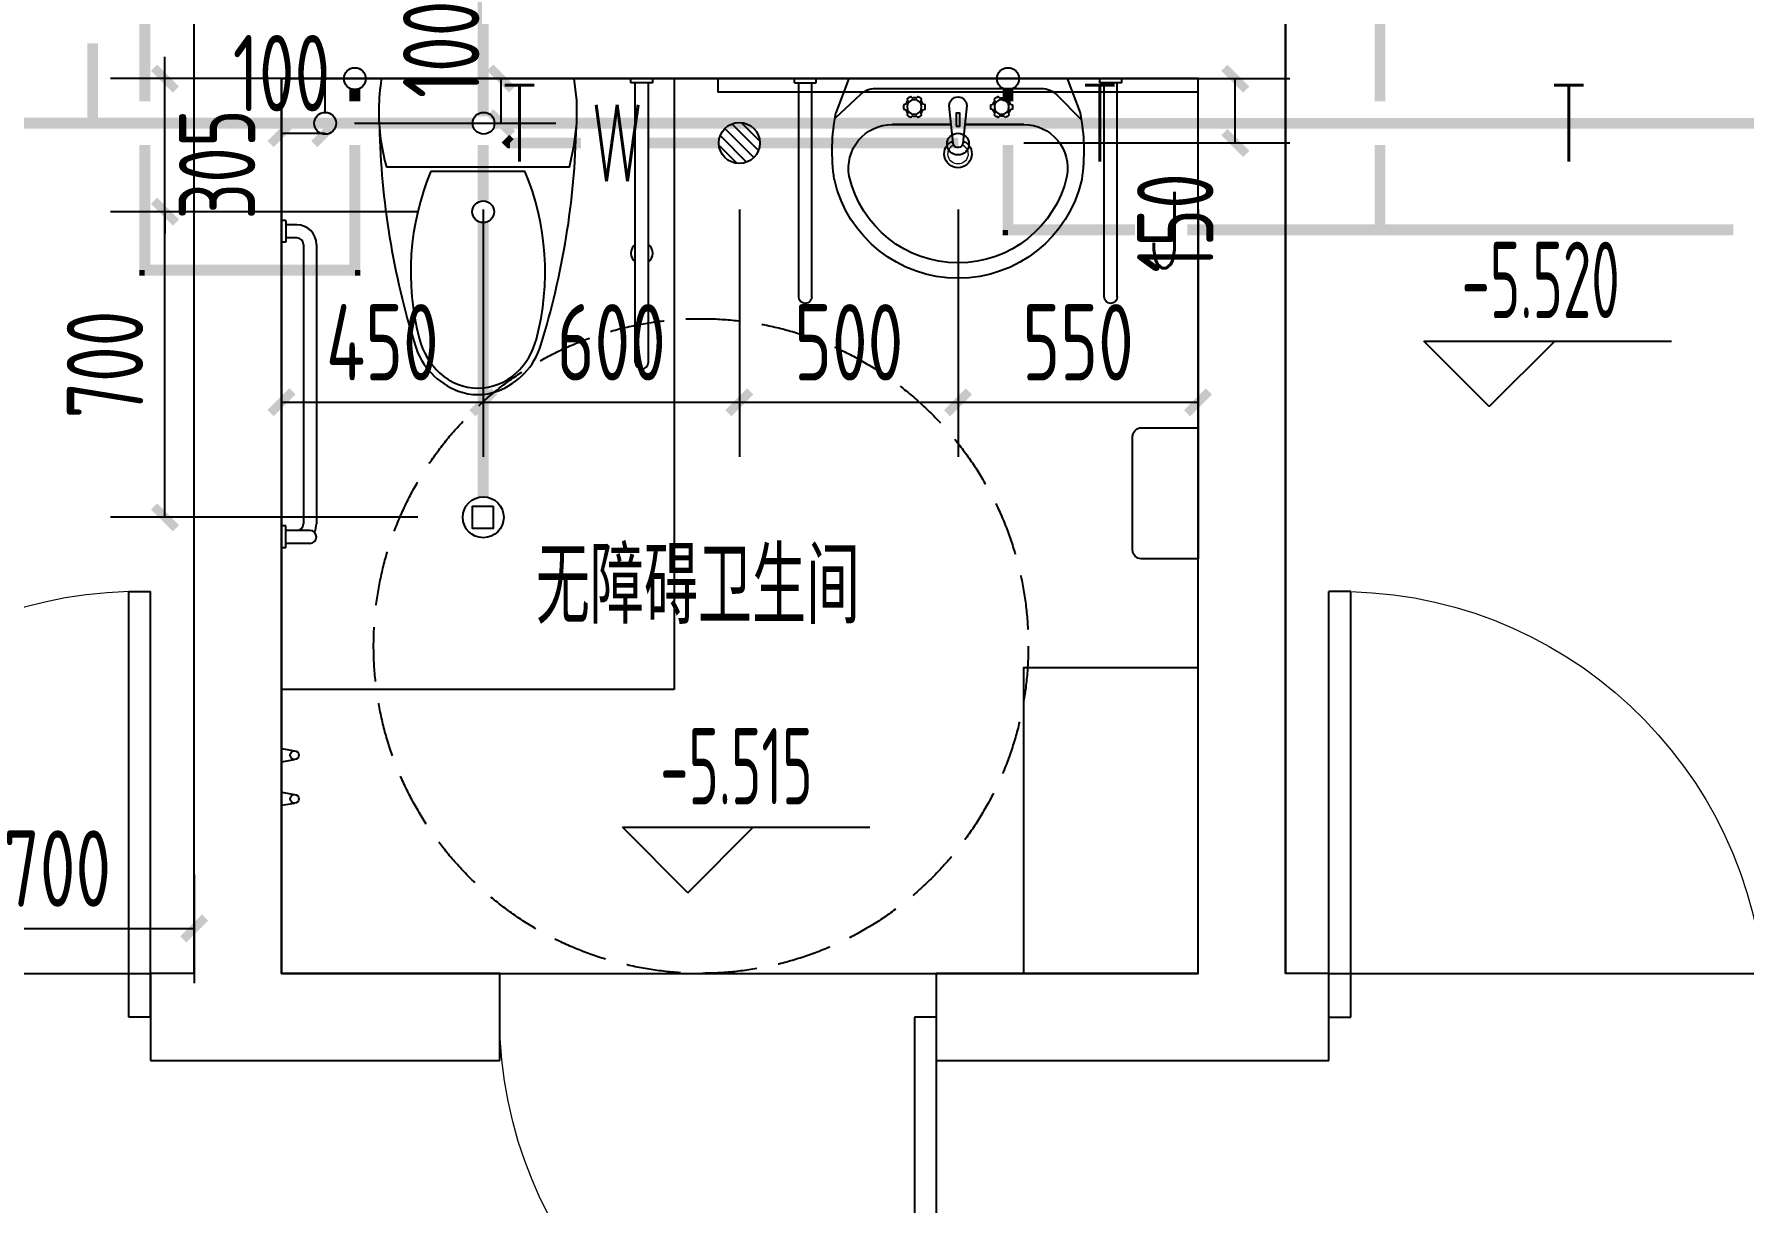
# Model space of a CAD drawing. Extents: x 57845 to 99897, y -155062 to -111524.
# Drawn here: x 62747 to 66664, y -149689 to -147011 of the extents above; entities that cross this region are included whole.
import ezdxf

# ---------------------------------------------------------------- set-up
doc = ezdxf.new("R2010")
doc.units = 0
doc.header["$LTSCALE"] = 1000
doc.header["$MEASUREMENT"] = 0
doc.linetypes.add('DASH', pattern=[0.35, 0.25, -0.1])
for name, color, linetype in [('01-标注_标高', 200, 'Continuous'), ('02-TEXT_房间', 7, 'Continuous'), ('109-34 核心筒$0$A-TECH-SANT', 231, 'Continuous'), ('A-C_门', 150, 'Continuous'), ('A-I_卫-洁具', 241, 'Continuous'), ('A_STR-砌块墙', 121, 'Continuous'), ('EQUIP_地漏', 7, 'Continuous'), ('EQUIP_污水', 7, 'Continuous'), ('PIPE-中水', 122, 'Continuous'), ('PIPE-污水', 2, 'Continuous'), ('PIPE-给水', 3, 'Continuous'), ('PIPE-通气', 30, 'Continuous'), ('TEXT_污水', 7, 'Continuous'), ('TEXT_给水', 7, 'Continuous'), ('TEXT_通气', 7, 'Continuous'), ('TWT_DIM', 3, 'Continuous'), ('VPIPE-中水', 122, 'Continuous'), ('VPIPE-给水', 3, 'Continuous'), ('VPIPE-通气', 3, 'Continuous')]:
    doc.layers.add(name, color=color, linetype=linetype)
doc.layers.add('04-不打印_辅助线', color=165, linetype='Continuous', plot=False)
doc.styles.add('_TCH_DIM', font='ROS1', dxfattribs={"width": 0.8, "bigfont": 'JD'})
doc.styles.add('_TCH_DIM_T3', font='ROS1', dxfattribs={"width": 0.8, "bigfont": 'JD'})
doc.styles.add('_TCH_SPACE', font='ros.shx', dxfattribs={"width": 0.75, "height": 5, "bigfont": 'jd.shx'})
doc.styles.add('_TWT_PIPETEXT', font='SIMPLEX', dxfattribs={"width": 0.8, "height": 3.5, "bigfont": 'HZTXT'})
doc.dimstyles.new('_TWT_ARCH&&50', dxfattribs={"dimtxt": 175, "dimasz": 50, "dimexe": 125, "dimexo": 150, "dimgap": 50, "dimtad": 1, "dimdec": 0, "dimzin": 0, "dimdsep": 46, "dimtxsty": '_TCH_DIM_T3', "dimblk": 'ARCHTICK', "dimcen": 0.09, "dimazin": 2, "dimtfac": 1, "dimtdec": 0, "dimtix": 1, "dimtmove": 2, "dimatfit": 3, "dimfxl": 0, "dimtolj": 1, "dimtzin": 0, "dimarcsym": 0})

# ---------------------------------------------------------------- blocks, each defined once
blk = doc.blocks.new('shshj')
for p, q in [((0, 0), (0, 15)), ((0, 15), (30, 10)), ((0, 0), (0, -15)), ((0, -15), (30, -10))]:
    blk.add_line(p, q)
blk.add_circle((30, 0), 10)
blk = doc.blocks.new('残疾人洗脸盆')
for p, q in [((-250.4, 0), (-279.8, -78.5)), ((-250.4, 0), (250.4, 0)), ((250.4, 0), (279.8, -78.5)), ((-375, -10), (-375, 0)), ((-375, -10), (-325, -10)), ((-365, -500), (-365, -10)), ((-335, -500), (-335, -10)), ((-325, -10), (-325, 0)), ((-226.7, -37.5), (-282.6, -94.2)), ((188.9, -22.5), (-191, -22.5)), ((223.1, -36.1), (281.2, -90.6)), ((325, -10), (325, 0)), ((375, -10), (325, -10)), ((335, -500), (335, -10)), ((365, -500), (365, -10)), ((375, -10), (375, 0)), ((-151.1, -105.2), (-17.6, -105.2)), ((-15.5, -105.2), (-151.1, -105.2)), ((15.5, -105.2), (150.8, -105.2)), ((150.8, -105.2), (15.7, -105.2))]:
    blk.add_line(p, q)
at = {"color": 8}
for points in [[(-107.9, -88.7), (-104.1, -85.4, 0.099259), (-95.9, -85.4), (-92.1, -88.7, 0.101021), (-83.4, -83.7), (-84.4, -78.8, 0.099259), (-80.3, -71.7), (-75.5, -70, 0.101021), (-75.5, -60), (-80.3, -58.3, 0.099259), (-84.4, -51.2), (-83.4, -46.3, 0.101021), (-92.1, -41.3), (-95.9, -44.6, 0.099259), (-104.1, -44.6), (-107.9, -41.3, 0.101021), (-116.6, -46.3), (-115.6, -51.2, 0.099259), (-119.7, -58.3), (-124.5, -60, 0.101021), (-124.5, -70), (-119.7, -71.7, 0.099259), (-115.6, -78.8), (-116.6, -83.7, 0.101021)], [(107.9, -88.7), (104.1, -85.4, -0.099259), (95.9, -85.4), (92.1, -88.7, -0.101021), (83.4, -83.7), (84.4, -78.8, -0.099259), (80.3, -71.7), (75.5, -70, -0.101021), (75.5, -60), (80.3, -58.3, -0.099259), (84.4, -51.2), (83.4, -46.3, -0.101021), (92.1, -41.3), (95.9, -44.6, -0.099259), (104.1, -44.6), (107.9, -41.3, -0.101021), (116.6, -46.3), (115.6, -51.2, -0.099259), (119.7, -58.3), (124.5, -60, -0.101021), (124.5, -70), (119.7, -71.7, -0.099259), (115.6, -78.8), (116.6, -83.7, -0.101021)]]:
    blk.add_lwpolyline(points, format="xyb", close=True, dxfattribs=at)
blk.add_lwpolyline([(-20, -61.8), (-10.9, -148.5, 0.384038), (-1, -157.5), (1, -157.5, 0.384038), (10.9, -148.5), (20, -61.8, 1)], format="xyb", close=True)
blk.add_lwpolyline([(4.5, -109.3), (-4.5, -109.3), (-4.5, -79.3), (4.5, -79.3)], close=True)
for centre in [(-100, -65, 0), (100, -65, 0)]:
    blk.add_circle(centre, 16.7)
for centre, radius, start, end in [((-191, -72.5), 50, 90, 135.4393), ((188.9, -72.5), 50, 46.819, 90), ((171.1, -166), 459.3, 169.0176, 188.175), ((-151.1, -205.2), 100, 90, 190.5602), ((150.8, -205.2), 100, 349.4398, 90), ((-171.1, -166), 459.3, 351.825, 10.9824), ((0, -172.5, 0), 31.6, 111.3597, 68.6403), ((-0.2, -166.7), 290.7, 192.8573, 347.1427), ((-0.2, -166.7), 255.7, 192.8573, 347.1427), ((-350, -500), 15, 180, 0), ((350, -500), 15, 180, 360)]:
    blk.add_arc(centre, radius, start, end)
at = {"color": 8, "lineweight": 13}
blk.add_arc((0, -172.5, 0), 23, 117.3869, 62.6131, dxfattribs=at)
blk = doc.blocks.new('残疾人扶手1')
for p, q in [((-700, -10), (-700, 0)), ((0, -10), (0, 0)), ((-750, -10), (-750, 0)), ((-750, -10), (-700, -10)), ((-740, -65), (-740, -10)), ((-710, -65), (-710, -10)), ((-50, -10), (-50, 0)), ((0, -10), (-50, -10)), ((-40, -35), (-40, -10)), ((-10, -35), (-10, -10)), ((-55, -50), (-695, -50)), ((-55, -80), (-695, -80))]:
    blk.add_line(p, q)
for centre, radius, start, end in [((-695, -35), 15, 180, 270), ((-55, -35), 15, 270, 0), ((-55, -35), 45, 270, 0), ((-725, -65), 15, 180, 0), ((-695, -35), 45, 244.4712, 270)]:
    blk.add_arc(centre, radius, start, end)
blk = doc.blocks.new('残疾人扶手2')
for p, q in [((-10, -50), (-10, 0)), ((-10, 0), (0, 0)), ((-650, -10), (-10, -10)), ((-650, -40), (-10, -40)), ((-10, -50), (0, -50))]:
    blk.add_line(p, q)
for centre, radius, start, end in [((-400, -25, 0), 25, 36.8699, 143.1301), ((-650, -25), 15, 90, 270), ((-400, -25, 0), 25, 216.8699, 323.1301)]:
    blk.add_arc(centre, radius, start, end)
blk = doc.blocks.new('22')
for p, q in [((-209.5, 202.5), (209.5, 202.5)), ((107.7, 211.8), (-107.7, 211.8)), ((-220.8, 0), (220.8, 0))]:
    blk.add_line(p, q)
blk.add_lwpolyline([(-209.5, 202.5), (-220.9, 151.6), (-226.4, 102.2), (-226.4, 50.2), (-220.8, 0)])
for centre, radius, start, end in [((12.2, 562.5), 163.6, 110.4524, 162.7523), ((0, 580.4), 128.7, 46.8543, 133.1457), ((0, 595.2), 128.7, 69.5476, 110.4524), ((-12.2, 562.5), 163.6, 17.2477, 69.5476), ((23.3, 555.5), 162.7, 133.1457, 165.2214), ((-23.3, 555.5), 162.7, 14.7786, 46.8543), ((1596.9, 70.5), 1822.9, 162.7523, 178.7776), ((448.2, 443.4), 602.2, 165.2214, 202.6263), ((-448.2, 443.4), 602.2, 337.3737, 14.7786), ((-1596.9, 70.5), 1822.9, 1.2224, 17.2477), ((-236.2, 76.2), 463.3, 7.7399, 15.822), ((-236.2, 76.2), 463.3, 350.5377, 7.7399)]:
    blk.add_arc(centre, radius, start, end)
at = {"layer": '04-不打印_辅助线'}
blk.add_lwpolyline([(-450, 1400), (450, 1400), (450, 0), (-450, 0)], close=True, dxfattribs=at)
blk = doc.blocks.new('$DorLib2D$00000001')
at = {"ltscale": 0.5}
for p, q in [((0.45, 0.975), (0.5, 0.975)), ((0.45, 0), (0.45, 0.975)), ((0.5, 0), (0.5, 0.975)), ((0.5, 0), (0.45, 0))]:
    blk.add_line(p, q, dxfattribs=at)
at = {"lineweight": 13, "ltscale": 0.5}
blk.add_arc((0.475, 0), 0.975, 91.4693, 180, dxfattribs=at)
blk = doc.blocks.new('33')
at = {"layer": '01-标注_标高'}
for p, q in [((71001, -147864.2), (70851, -147714.2)), ((70851, -147714.2), (71418.3, -147714.2)), ((71001, -147864.2), (71151, -147714.2)), ((69164.8, -148978.4), (69014.8, -148828.4)), ((69014.8, -148828.4), (69582.1, -148828.4)), ((69164.8, -148978.4), (69314.8, -148828.4))]:
    blk.add_line(p, q, dxfattribs=at)
at = {"layer": '04-不打印_辅助线'}
blk.add_lwpolyline([(68233.8, -147113), (68233.8, -149163), (70333.8, -149163), (70333.8, -147113)], close=True, dxfattribs=at)
at = {"layer": '109-34 核心筒$0$A-TECH-SANT'}
blk.add_lwpolyline([(70333.8, -148213), (70203.8, -148213, -0.414214), (70183.8, -148193), (70183.8, -147933, -0.414214), (70203.8, -147913), (70333.8, -147913)], format="xyb", close=True, dxfattribs=at)
at = {"layer": 'A-C_门', "color": 8}
for p, q in [((66933.8, -149163), (67933.8, -149163)), ((68733.8, -149163), (69733.8, -149163)), ((70633.8, -149163), (71633.8, -149163))]:
    blk.add_line(p, q, dxfattribs=at)
at = {"layer": 'A-I_卫-洁具', "color": 8, "ltscale": 0.1}
blk.add_lwpolyline([(70333.8, -147113), (69233.8, -147113), (69233.8, -147143), (70333.8, -147143), (70333.8, -147113)], dxfattribs=at)
blk.add_lwpolyline([(70333.8, -149163), (70333.8, -148463), (69933.8, -148463), (69933.8, -149163)], close=True, dxfattribs=at)
at = {"layer": 'A-I_卫-洁具', "color": 8, "linetype": 'DASH', "ltscale": 0.5}
blk.add_circle((69194.9, -148413), 750, dxfattribs=at)
at = {"layer": 'A_STR-砌块墙', "color": 8}
for p, q in [((70533.8, -146863), (70533.8, -149163)), ((68033.8, -149163), (68033.8, -146913)), ((70533.8, -149163), (70533.8, -146913)), ((68233.8, -149163), (68233.8, -147113)), ((68233.8, -147113), (69533.8, -147113)), ((69533.8, -147113), (70333.8, -147113)), ((70333.8, -149163), (70333.8, -147113)), ((68033.8, -149163), (67933.8, -149163)), ((67933.8, -149163), (67933.8, -149363)), ((68733.8, -149163), (68233.8, -149163)), ((68733.8, -149363), (68733.8, -149163)), ((70333.8, -149163), (69733.8, -149163)), ((69733.8, -149163), (69733.8, -149363)), ((70633.8, -149163), (70533.8, -149163)), ((70633.8, -149363), (70633.8, -149163)), ((67933.8, -149363), (68133.8, -149363)), ((68133.8, -149363), (68733.8, -149363)), ((69733.8, -149363), (70433.8, -149363)), ((70433.8, -149363), (70633.8, -149363))]:
    blk.add_line(p, q, dxfattribs=at)
at = {"layer": 'A-C_门', "color": 8, "xscale": 1000, "yscale": 1000, "zscale": 200, "rotation": 359.9999999999879}
blk.add_blockref('$DorLib2D$00000001', (67433.8, -149263), dxfattribs=at)
at = {"layer": 'A-C_门', "color": 8, "zscale": 200}
for p, xscale, yscale in [((71133.8, -149263), -1000, 1000), ((69233.8, -149263), 1000, -1000)]:
    blk.add_blockref('$DorLib2D$00000001', p, dxfattribs=dict(at, xscale=xscale, yscale=yscale))
at = {"layer": 'A-I_卫-洁具', "color": 8, "ltscale": 0.1}
for name, p, rotation in [('22', (68683.8, -147113), 179.9999999999999), ('残疾人扶手2', (69034.3, -147113), 90), ('残疾人扶手1', (68233.8, -147438), 90)]:
    blk.add_blockref(name, p, dxfattribs=dict(at, rotation=rotation))
at = {"layer": 'A-I_卫-洁具', "color": 8, "ltscale": 0.1, "extrusion": (-1.71192e-26, -3.22175e-17, -1), "zscale": -1}
blk.add_blockref('残疾人洗脸盆', (-69783.8, -147113), dxfattribs=at)
at = {"layer": 'A-I_卫-洁具', "color": 8, "ltscale": 0.1}
for p in [(68233.8, -148663), (68233.8, -148763)]:
    blk.add_blockref('shshj', p, dxfattribs=at)
at = {"layer": '01-标注_标高', "color": 7, "style": '_TCH_DIM', "width": 0.64}
for s, p in [('-5.520', (70937.5, -147661.7)), ('-5.515', (69101.3, -148775.9))]:
    blk.add_text(s, height=175, dxfattribs=at).set_placement(p)
at = {"layer": '02-TEXT_房间', "style": '_TCH_SPACE', "width": 0.75}
blk.add_text('无障碍卫生间', height=173.64, dxfattribs=at).set_placement((68816.9, -148362.3))
blk = doc.blocks.new('$TwtSys$00000147')
blk.add_circle((0, 0, 0), 1)
blk = doc.blocks.new('$TwtSys$00000141')
for p, q in [((-94.2, 7.7), (-10.1, 91.8)), ((-94.2, 7.7), (-10.1, 91.8)), ((-87.2, -35.1), (35.1, 87.2)), ((-87.2, -35.1), (35.1, 87.2)), ((-66.5, -66.5), (66.5, 66.5)), ((-66.5, -66.5), (66.5, 66.5)), ((-32.4, -87.1), (87.6, 32.9)), ((-32.4, -87.1), (87.6, 32.9)), ((11.4, -92.3), (92.3, -11.4)), ((11.4, -92.3), (92.3, -11.4))]:
    blk.add_line(p, q)
blk.add_circle((0, 0), 94)
blk.add_circle((0, 0), 94)
blk = doc.blocks.new('_ArchTick')
at = {"color": 0, "linetype": 'ByBlock', "const_width": 0.4}
blk.add_lwpolyline([(-0.5, -0.5), (0.5, 0.5)], dxfattribs=at)
blk = doc.blocks.new('*D322')
at = {"layer": 'Defpoints', "color": 0}
for p in [(63313.7, -147263), (63775.9, -147263), (63775.9, -147854.6)]:
    blk.add_point(p, dxfattribs=at)
at = {"layer": 'TWT_DIM', "color": 0, "lineweight": -2}
for p, q in [((63313.7, -147413), (63313.7, -147979.6)), ((63775.9, -147413), (63775.9, -147979.6)), ((63313.7, -147854.6), (63775.9, -147854.6))]:
    blk.add_line(p, q, dxfattribs=at)
at = {"layer": 'TWT_DIM', "color": 0, "lineweight": -2, "xscale": 50, "yscale": 50, "zscale": 50, "rotation": 180}
blk.add_blockref('_ArchTick', (63313.7, -147854.6), dxfattribs=at)
at = {"layer": 'TWT_DIM', "color": 0, "lineweight": -2, "xscale": 50, "yscale": 50, "zscale": 50}
blk.add_blockref('_ArchTick', (63775.9, -147854.6), dxfattribs=at)
at = {"layer": 'TWT_DIM', "color": 0, "insert": (63544.8, -147717.1), "char_height": 175, "attachment_point": 5, "style": '_TCH_DIM_T3'}
blk.add_mtext('\\A1;450', dxfattribs=at)
blk = doc.blocks.new('*D323')
at = {"layer": 'Defpoints', "color": 0}
for p in [(63775.9, -147263), (64362.7, -147263), (64362.7, -147854.6)]:
    blk.add_point(p, dxfattribs=at)
at = {"layer": 'TWT_DIM', "color": 0, "lineweight": -2}
for p, q in [((63775.9, -147413), (63775.9, -147979.6)), ((64362.7, -147413), (64362.7, -147979.6)), ((63775.9, -147854.6), (64362.7, -147854.6))]:
    blk.add_line(p, q, dxfattribs=at)
at = {"layer": 'TWT_DIM', "color": 0, "lineweight": -2, "xscale": 50, "yscale": 50, "zscale": 50, "rotation": 180}
blk.add_blockref('_ArchTick', (63775.9, -147854.6), dxfattribs=at)
at = {"layer": 'TWT_DIM', "color": 0, "lineweight": -2, "xscale": 50, "yscale": 50, "zscale": 50}
blk.add_blockref('_ArchTick', (64362.7, -147854.6), dxfattribs=at)
at = {"layer": 'TWT_DIM', "color": 0, "insert": (64069.3, -147717.1), "char_height": 175, "attachment_point": 5, "style": '_TCH_DIM_T3'}
blk.add_mtext('\\A1;600', dxfattribs=at)
blk = doc.blocks.new('*D324')
at = {"layer": 'Defpoints', "color": 0}
for p in [(64362.7, -147263), (64863.7, -147263), (64863.7, -147854.6)]:
    blk.add_point(p, dxfattribs=at)
at = {"layer": 'TWT_DIM', "color": 0, "lineweight": -2}
for p, q in [((64362.7, -147413), (64362.7, -147979.6)), ((64863.7, -147413), (64863.7, -147979.6)), ((64362.7, -147854.6), (64863.7, -147854.6))]:
    blk.add_line(p, q, dxfattribs=at)
at = {"layer": 'TWT_DIM', "color": 0, "lineweight": -2, "xscale": 50, "yscale": 50, "zscale": 50, "rotation": 180}
blk.add_blockref('_ArchTick', (64362.7, -147854.6), dxfattribs=at)
at = {"layer": 'TWT_DIM', "color": 0, "lineweight": -2, "xscale": 50, "yscale": 50, "zscale": 50}
blk.add_blockref('_ArchTick', (64863.7, -147854.6), dxfattribs=at)
at = {"layer": 'TWT_DIM', "color": 0, "insert": (64613.2, -147717.1), "char_height": 175, "attachment_point": 5, "style": '_TCH_DIM_T3'}
blk.add_mtext('\\A1;500', dxfattribs=at)
blk = doc.blocks.new('*D325')
at = {"layer": 'Defpoints', "color": 0}
for p in [(64863.7, -147263), (65413.7, -147263), (65413.7, -147854.6)]:
    blk.add_point(p, dxfattribs=at)
at = {"layer": 'TWT_DIM', "color": 0, "lineweight": -2}
for p, q in [((64863.7, -147413), (64863.7, -147979.6)), ((65413.7, -147413), (65413.7, -147979.6)), ((64863.7, -147854.6), (65413.7, -147854.6))]:
    blk.add_line(p, q, dxfattribs=at)
at = {"layer": 'TWT_DIM', "color": 0, "lineweight": -2, "xscale": 50, "yscale": 50, "zscale": 50, "rotation": 180}
blk.add_blockref('_ArchTick', (64863.7, -147854.6), dxfattribs=at)
at = {"layer": 'TWT_DIM', "color": 0, "lineweight": -2, "xscale": 50, "yscale": 50, "zscale": 50}
blk.add_blockref('_ArchTick', (65413.7, -147854.6), dxfattribs=at)
at = {"layer": 'TWT_DIM', "color": 0, "insert": (65138.7, -147717.1), "char_height": 175, "attachment_point": 5, "style": '_TCH_DIM_T3'}
blk.add_mtext('\\A1;550', dxfattribs=at)
blk = doc.blocks.new('*D326')
at = {"layer": 'Defpoints', "color": 0}
for p in [(63046.7, -147418), (63775.9, -147418), (63775.9, -148118)]:
    blk.add_point(p, dxfattribs=at)
at = {"layer": 'TWT_DIM', "color": 0, "lineweight": -2}
for p, q in [((63625.9, -147418), (62921.7, -147418)), ((63046.7, -148118), (63046.7, -147418)), ((63625.9, -148118), (62921.7, -148118))]:
    blk.add_line(p, q, dxfattribs=at)
at = {"layer": 'TWT_DIM', "color": 0, "lineweight": -2, "xscale": 50, "yscale": 50, "zscale": 50}
for p, rotation in [((63046.7, -147418), 90), ((63046.7, -148118), 270)]:
    blk.add_blockref('_ArchTick', p, dxfattribs=dict(at, rotation=rotation))
at = {"layer": 'TWT_DIM', "color": 0, "insert": (62909.2, -147768), "char_height": 175, "attachment_point": 5, "rotation": 90, "style": '_TCH_DIM_T3'}
blk.add_mtext('\\A1;700', dxfattribs=at)
blk = doc.blocks.new('*D327')
at = {"layer": 'Defpoints', "color": 0}
for p in [(63046.7, -147113), (63775.9, -147113), (63775.9, -147418)]:
    blk.add_point(p, dxfattribs=at)
at = {"layer": 'TWT_DIM', "color": 0, "lineweight": -2}
for p, q in [((63046.7, -147113), (63046.7, -147063)), ((63625.9, -147113), (62921.7, -147113)), ((63046.7, -147418), (63046.7, -147113)), ((63625.9, -147418), (62921.7, -147418)), ((63046.7, -147418), (63046.7, -147468))]:
    blk.add_line(p, q, dxfattribs=at)
at = {"layer": 'TWT_DIM', "color": 0, "lineweight": -2, "xscale": 50, "yscale": 50, "zscale": 50}
for p, rotation in [((63046.7, -147113), 270), ((63046.7, -147418), 90)]:
    blk.add_blockref('_ArchTick', p, dxfattribs=dict(at, rotation=rotation))
at = {"layer": 'TWT_DIM', "color": 0, "insert": (63166.1, -147309.4), "char_height": 175, "attachment_point": 5, "rotation": 90, "style": '_TCH_DIM_T3'}
blk.add_mtext('\\A1;305', dxfattribs=at)
blk = doc.blocks.new('*D328')
at = {"layer": 'Defpoints', "color": 0}
for p in [(64864.7, -147113), (65499, -147113), (64864.7, -147260.5)]:
    blk.add_point(p, dxfattribs=at)
at = {"layer": 'TWT_DIM', "color": 0, "lineweight": -2}
for p, q in [((65014.7, -147113), (65624, -147113)), ((65499, -147260.5), (65499, -147113)), ((65014.7, -147260.5), (65624, -147260.5))]:
    blk.add_line(p, q, dxfattribs=at)
at = {"layer": 'TWT_DIM', "color": 0, "lineweight": -2, "xscale": 50, "yscale": 50, "zscale": 50}
for p, rotation in [((65499, -147113), 90), ((65499, -147260.5), 270)]:
    blk.add_blockref('_ArchTick', p, dxfattribs=dict(at, rotation=rotation))
at = {"layer": 'TWT_DIM', "color": 0, "insert": (65361.5, -147443.8), "char_height": 175, "attachment_point": 5, "rotation": 90, "style": '_TCH_DIM_T3'}
blk.add_mtext('\\A1;150', dxfattribs=at)
blk = doc.blocks.new('$TwtSys$00000136')
at = {"elevation": 0}
blk.add_lwpolyline([(-51.3, 45.2), (50.9, 45.2), (50.9, -49.1), (-51.3, -49.1)], close=True, dxfattribs=at)
blk.add_circle((0, 0, 0), 93.8)
blk = doc.blocks.new('*D341')
at = {"layer": 'Defpoints', "color": 0}
for p in [(62485.9, -148786.8), (63113.7, -148786.8), (63113.7, -149060.3)]:
    blk.add_point(p, dxfattribs=at)
at = {"layer": 'TWT_DIM', "color": 0, "lineweight": -2}
for p, q in [((62485.9, -148936.8), (62485.9, -149185.3)), ((63113.7, -148936.8), (63113.7, -149185.3)), ((62485.9, -149060.3), (63113.7, -149060.3))]:
    blk.add_line(p, q, dxfattribs=at)
at = {"layer": 'TWT_DIM', "color": 0, "lineweight": -2, "xscale": 50, "yscale": 50, "zscale": 50, "rotation": 180}
blk.add_blockref('_ArchTick', (62485.9, -149060.3), dxfattribs=at)
at = {"layer": 'TWT_DIM', "color": 0, "lineweight": -2, "xscale": 50, "yscale": 50, "zscale": 50}
blk.add_blockref('_ArchTick', (63113.7, -149060.3), dxfattribs=at)
at = {"layer": 'TWT_DIM', "color": 0, "insert": (62799.8, -148922.8), "char_height": 175, "attachment_point": 5, "style": '_TCH_DIM_T3'}
blk.add_mtext('\\A1;700', dxfattribs=at)
blk = doc.blocks.new('*D344')
at = {"layer": 'Defpoints', "color": 0}
for p in [(63331.1, -147113), (63817, -147113), (63331.1, -147215.4)]:
    blk.add_point(p, dxfattribs=at)
at = {"layer": 'TWT_DIM', "color": 0, "lineweight": -2}
for p, q in [((63481.1, -147113), (63942, -147113)), ((63817, -147215.4), (63817, -147113)), ((63481.1, -147215.4), (63942, -147215.4))]:
    blk.add_line(p, q, dxfattribs=at)
at = {"layer": 'TWT_DIM', "color": 0, "lineweight": -2, "xscale": 50, "yscale": 50, "zscale": 50}
for p, rotation in [((63817, -147113), 90), ((63817, -147215.4), 270)]:
    blk.add_blockref('_ArchTick', p, dxfattribs=dict(at, rotation=rotation))
at = {"layer": 'TWT_DIM', "color": 0, "insert": (63679.5, -147045.8), "char_height": 175, "attachment_point": 5, "rotation": 90, "style": '_TCH_DIM_T3'}
blk.add_mtext('\\A1;100', dxfattribs=at)
blk = doc.blocks.new('*D346')
at = {"layer": 'Defpoints', "color": 0}
for p in [(63413.8, -147238), (63313.7, -147343.1), (63413.8, -147343.1)]:
    blk.add_point(p, dxfattribs=at)
at = {"layer": 'TWT_DIM', "color": 0, "lineweight": -2}
for p, q in [((63313.7, -147193.1), (63313.7, -147113)), ((63413.8, -147193.1), (63413.8, -147113)), ((63313.7, -147238), (63413.8, -147238))]:
    blk.add_line(p, q, dxfattribs=at)
at = {"layer": 'TWT_DIM', "color": 0, "lineweight": -2, "xscale": 50, "yscale": 50, "zscale": 50, "rotation": 180}
blk.add_blockref('_ArchTick', (63313.7, -147238), dxfattribs=at)
at = {"layer": 'TWT_DIM', "color": 0, "lineweight": -2, "xscale": 50, "yscale": 50, "zscale": 50}
blk.add_blockref('_ArchTick', (63413.8, -147238), dxfattribs=at)
at = {"layer": 'TWT_DIM', "color": 0, "insert": (63313.7, -147100.5), "char_height": 175, "attachment_point": 5, "style": '_TCH_DIM_T3'}
blk.add_mtext('\\A1;100', dxfattribs=at)

msp = doc.modelspace()

# ---------------------------------------------------------------- hatches: boundary and pattern name
at = {"layer": 'PIPE-中水', "linetype": 'Continuous'}
for points in [[(63000.5, -147551.8), (62988, -147551.8), (62988, -147564.3)], [(63000.5, -147551.8), (63000.5, -147564.3), (62988, -147564.3)], [(63481.7, -147551.8), (63481.7, -147564.3), (63494.2, -147564.3)], [(63481.7, -147551.8), (63494.2, -147551.8), (63494.2, -147564.3)]]:
    msp.add_hatch(color=256, dxfattribs=at).paths.add_polyline_path(points)
at = {"layer": 'PIPE-污水', "linetype": 'Continuous'}
for points in [[(63836.9, -147260.5), (63828.1, -147269.3), (63831.7, -147273)], [(63836.9, -147260.5), (63836.9, -147273), (63831.7, -147273)]]:
    msp.add_hatch(color=256, dxfattribs=at).paths.add_polyline_path(points)
at = {"layer": 'PIPE-给水', "linetype": 'Continuous'}
for points in [[(64978.3, -147459.7), (64965.8, -147459.7), (64965.8, -147472.2)], [(64978.3, -147459.7), (64978.3, -147472.2), (64965.8, -147472.2)]]:
    msp.add_hatch(color=256, dxfattribs=at).paths.add_polyline_path(points)

# ---------------------------------------------------------------- linework, layer by layer
at = {"layer": 'PIPE-中水', "linetype": 'Continuous', "ltscale": 0.5, "const_width": 25}
for points in [[(63000.5, -147165.3), (63000.5, -146792.7)], [(63481.7, -147165.3), (63481.7, -147138)], [(63000.5, -147551.8), (63000.5, -147265.3)], [(63481.7, -147551.8), (63481.7, -147265.3)], [(63000.5, -147551.8), (63481.7, -147551.8)]]:
    msp.add_lwpolyline(points, dxfattribs=at)
at = {"layer": 'PIPE-污水', "linetype": 'Continuous', "ltscale": 0.5, "const_width": 25}
for points in [[(63775.9, -147199.5), (63775.9, -146842.7)], [(63836.9, -147260.5), (63827.1, -147250.7)], [(63775.9, -147393), (63775.9, -147265.3)], [(64000, -147260.5), (63836.9, -147260.5)], [(64315.7, -147260.5), (64156.7, -147260.5)], [(64864.7, -147260.5), (64409.7, -147260.5)], [(63775.9, -148071), (63775.9, -147443)]]:
    msp.add_lwpolyline(points, dxfattribs=at)
at = {"layer": 'PIPE-给水', "linetype": 'Continuous', "ltscale": 0.5, "const_width": 25}
for points in [[(65830.6, -146059.1), (65830.6, -147165.4)], [(64978.3, -147165.3), (64978.3, -147138)], [(64978.3, -147459.7), (64978.3, -147265.3)], [(65830.6, -147265.4), (65830.6, -147459.7)], [(65269.1, -147459.7), (64978.3, -147459.7)], [(65830.6, -147459.7), (65389.4, -147459.7)], [(66640.5, -147459.7), (65830.6, -147459.7)]]:
    msp.add_lwpolyline(points, dxfattribs=at)
at = {"layer": 'PIPE-通气', "linetype": 'Continuous', "ltscale": 0.5, "const_width": 25}
for points in [[(62881.1, -147032.4), (62881.1, -147215.3)], [(62881.1, -147215.3), (62511, -147215.1)], [(63751.8, -147215.3), (62881.1, -147215.3)], [(63920.4, -147215.3), (63801.8, -147215.3)], [(65124.9, -147215.3), (63920.4, -147215.3)], [(65249.6, -147215.4), (65124.9, -147215.3)], [(66200.2, -147215.4), (65249.6, -147215.4)], [(66324.8, -147215.4), (66200.2, -147215.4)], [(67336.8, -147215.4), (66324.8, -147215.4)]]:
    msp.add_lwpolyline(points, dxfattribs=at)
at = {"layer": 'VPIPE-中水', "linetype": 'Continuous'}
msp.add_circle((63481.7, -147113), 25, dxfattribs=at)
at = {"layer": 'VPIPE-给水', "linetype": 'Continuous'}
msp.add_circle((64978.3, -147113), 25, dxfattribs=at)
at = {"layer": 'VPIPE-通气', "linetype": 'Continuous'}
for centre in [(63413.8, -147215.4), (63776.8, -147215.3)]:
    msp.add_circle(centre, 25, dxfattribs=at)

# ---------------------------------------------------------------- block references
msp.add_blockref('33', (-4920.1, 0))
at = {"layer": 'EQUIP_地漏', "xscale": 0.5, "yscale": 0.5, "zscale": 0.5, "rotation": 270}
msp.add_blockref('$TwtSys$00000141', (64362.7, -147260.5), dxfattribs=at)
at = {"layer": 'EQUIP_污水', "xscale": 25, "yscale": 25, "zscale": 25}
for p in [(64863.7, -147263), (63775.9, -147418)]:
    msp.add_blockref('$TwtSys$00000147', p, dxfattribs=at)
at = {"layer": 'EQUIP_污水', "xscale": 0.5, "yscale": 0.5, "zscale": 0.5, "rotation": 270}
msp.add_blockref('$TwtSys$00000136', (63775.9, -148118), dxfattribs=at)

# ---------------------------------------------------------------- texts
at = {"layer": 'TEXT_污水', "style": '_TWT_PIPETEXT', "width": 0.64}
msp.add_text('W', height=175, dxfattribs=at).set_placement((64025, -147348))
at = {"layer": 'TEXT_给水', "style": '_TWT_PIPETEXT', "width": 0.64}
msp.add_text('J', height=175, dxfattribs=at).set_placement((65302.5, -147547.2))
at = {"layer": 'TEXT_通气', "style": '_TWT_PIPETEXT', "width": 0.64}
for p in [(63820.8, -147302.9), (65149.9, -147302.9), (66225.2, -147302.9)]:
    msp.add_text('T', height=175, dxfattribs=at).set_placement(p)

# ---------------------------------------------------------------- dimensions: what is measured, and where the dimension line sits
at = {"layer": 'TWT_DIM'}
for base, p1, p2, angle, text, picture, middle in [((63817, -147113), (63331.1, -147215.4), (63331.1, -147113), 90, '100', '*D344', (63679.5, -147045.8)), ((63413.8, -147238), (63313.7, -147343.1), (63413.8, -147343.1), 0, '100', '*D346', (63313.7, -147100.5)), ((63046.7, -147113), (63775.9, -147418), (63775.9, -147113), 90, '305', '*D327', (63166.1, -147309.4)), ((65499, -147113), (64864.7, -147260.5), (64864.7, -147113), 90, '150', '*D328', (65361.5, -147443.8))]:
    dim = msp.add_linear_dim(base=base, p1=p1, p2=p2, angle=angle, text=text, dimstyle='_TWT_ARCH&&50', dxfattribs=at)
    dim.commit()
    dim.dimension.update_dxf_attribs({"geometry": picture, "text_midpoint": middle, "dimtype": 161})
for p1, p2, distance, text, picture, middle in [((63313.7, -147263), (63775.9, -147263), -591.7, '450', '*D322', (63544.8, -147717.1)), ((63775.9, -147263), (64362.7, -147263), -591.7, '600', '*D323', (64069.3, -147717.1)), ((64362.7, -147263), (64863.7, -147263), -591.7, '500', '*D324', (64613.2, -147717.1)), ((64863.7, -147263), (65413.7, -147263), -591.7, '550', '*D325', (65138.7, -147717.1)), ((63775.9, -148118), (63775.9, -147418), 729.2, '700', '*D326', (62909.2, -147768)), ((62485.9, -148786.8), (63113.7, -148786.8), -273.6, '700', '*D341', (62799.8, -148922.8))]:
    dim = msp.add_aligned_dim(p1=p1, p2=p2, distance=distance, text=text, dimstyle='_TWT_ARCH&&50', dxfattribs=at)
    dim.commit()
    dim.dimension.update_dxf_attribs({"geometry": picture, "text_midpoint": middle})

doc.saveas('drawing.dxf')
